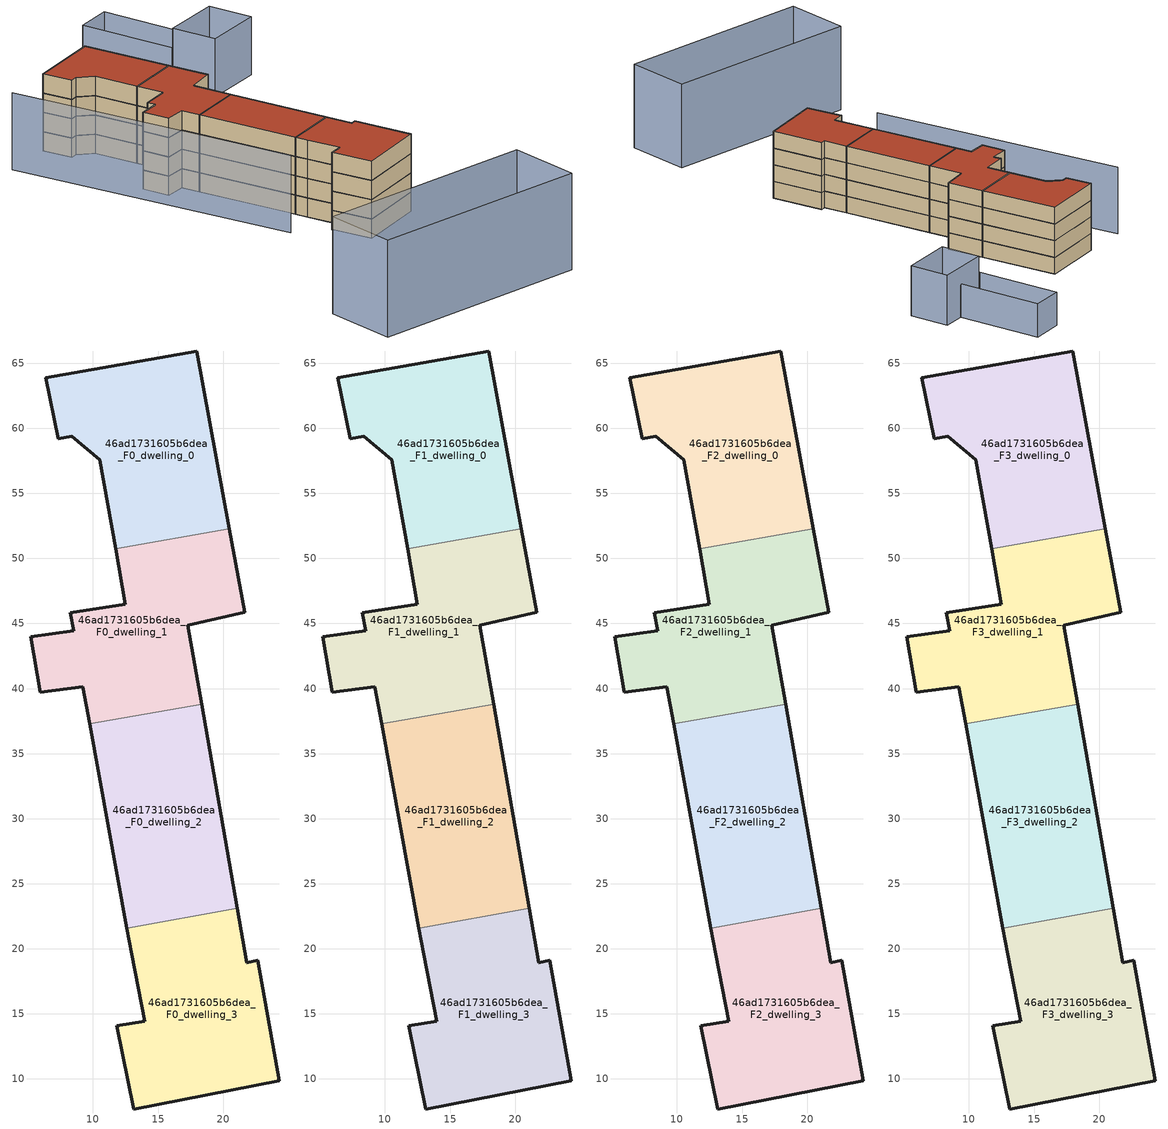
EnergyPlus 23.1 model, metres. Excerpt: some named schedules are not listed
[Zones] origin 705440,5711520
46ad1731605b6dea_F0_dwelling_0
 floor ground (EU_floor_Construction): 20.47,52.28 17.97,65.94 6.38,63.89 7.32,59.19 8.38,59.37 10.53,57.58 11.74,50.74 z0
 wall outside (EU_wall_Construction): 11.74,50.74 10.53,57.58 8.38,59.37 7.32,59.19 6.38,63.89 17.97,65.94 20.47,52.28 z0:3
 wall to 46ad1731605b6dea_F0_dwelling_1 (EU_wall_Construction): 20.47,52.28 11.74,50.74 z0:3
46ad1731605b6dea_F0_dwelling_1
 floor ground (EU_floor_Construction): 18.36,38.8 17.3,44.86 21.65,45.85 20.47,52.28 11.74,50.74 12.49,46.5 8.25,45.81 8.53,44.45 5.23,43.97 5.94,39.71 9.22,40.14 9.74,37.28 z0
 wall outside (EU_wall_Construction): 9.74,37.28 9.22,40.14 5.94,39.71 5.23,43.97 8.53,44.45 8.25,45.81 12.49,46.5 11.74,50.74 / 20.47,52.28 21.65,45.85 17.3,44.86 18.36,38.8 z0:3
 wall to 46ad1731605b6dea_F0_dwelling_2 (EU_wall_Construction): 18.36,38.8 9.74,37.28 z0:3
46ad1731605b6dea_F0_dwelling_2
 floor ground (EU_floor_Construction): 21.1,23.1 18.36,38.8 9.74,37.28 12.6,21.6 z0
 wall outside (EU_wall_Construction): 18.36,38.8 21.1,23.1 / 12.6,21.6 9.74,37.28 z0:3
 wall to 46ad1731605b6dea_F0_dwelling_3 (EU_wall_Construction): 21.1,23.1 12.6,21.6 z0:3
46ad1731605b6dea_F0_dwelling_3
 floor ground (EU_floor_Construction): 24.31,9.87 22.66,19.13 21.83,18.91 21.1,23.1 12.6,21.6 12.98,19.57 14,14.44 11.82,14.07 13.14,7.69 z0
 wall outside (EU_wall_Construction): 21.1,23.1 21.83,18.91 22.66,19.13 24.31,9.87 13.14,7.69 11.82,14.07 14,14.44 12.98,19.57 12.6,21.6 z0:3
46ad1731605b6dea_F1_dwelling_0
 floor to 46ad1731605b6dea_F0_dwelling_0 (EU_floor_Construction): 20.47,52.28 17.97,65.94 6.38,63.89 7.32,59.19 8.38,59.37 10.53,57.58 11.74,50.74 z3
 wall outside (EU_wall_Construction): 11.74,50.74 10.53,57.58 8.38,59.37 7.32,59.19 6.38,63.89 17.97,65.94 20.47,52.28 z3:6
 wall to 46ad1731605b6dea_F1_dwelling_1 (EU_wall_Construction): 20.47,52.28 11.74,50.74 z3:6
46ad1731605b6dea_F1_dwelling_1
 floor to 46ad1731605b6dea_F0_dwelling_1 (EU_floor_Construction): 18.36,38.8 17.3,44.86 21.65,45.85 20.47,52.28 11.74,50.74 12.49,46.5 8.25,45.81 8.53,44.45 5.23,43.97 5.94,39.71 9.22,40.14 9.74,37.28 z3
 wall outside (EU_wall_Construction): 9.74,37.28 9.22,40.14 5.94,39.71 5.23,43.97 8.53,44.45 8.25,45.81 12.49,46.5 11.74,50.74 / 20.47,52.28 21.65,45.85 17.3,44.86 18.36,38.8 z3:6
 wall to 46ad1731605b6dea_F1_dwelling_2 (EU_wall_Construction): 18.36,38.8 9.74,37.28 z3:6
46ad1731605b6dea_F1_dwelling_2
 floor to 46ad1731605b6dea_F0_dwelling_2 (EU_floor_Construction): 21.1,23.1 18.36,38.8 9.74,37.28 12.6,21.6 z3
 wall outside (EU_wall_Construction): 18.36,38.8 21.1,23.1 / 12.6,21.6 9.74,37.28 z3:6
 wall to 46ad1731605b6dea_F1_dwelling_3 (EU_wall_Construction): 21.1,23.1 12.6,21.6 z3:6
46ad1731605b6dea_F1_dwelling_3
 floor to 46ad1731605b6dea_F0_dwelling_3 (EU_floor_Construction): 24.3,9.87 22.66,19.13 21.83,18.91 21.1,23.1 12.6,21.6 12.98,19.57 14,14.44 11.82,14.07 13.14,7.69 z3
 wall outside (EU_wall_Construction): 21.1,23.1 21.83,18.91 22.66,19.13 24.31,9.87 13.14,7.69 11.82,14.07 14,14.44 12.98,19.57 12.6,21.6 z3:6
46ad1731605b6dea_F2_dwelling_0
 floor to 46ad1731605b6dea_F1_dwelling_0 (EU_floor_Construction): 20.47,52.28 17.97,65.94 6.38,63.89 7.32,59.19 8.38,59.37 10.53,57.58 11.74,50.74 z6
 wall outside (EU_wall_Construction): 11.74,50.74 10.53,57.58 8.38,59.37 7.32,59.19 6.38,63.89 17.97,65.94 20.47,52.28 z6:9
 wall to 46ad1731605b6dea_F2_dwelling_1 (EU_wall_Construction): 20.47,52.28 11.74,50.74 z6:9
46ad1731605b6dea_F2_dwelling_1
 floor to 46ad1731605b6dea_F1_dwelling_1 (EU_floor_Construction): 18.36,38.8 17.3,44.86 21.65,45.85 20.47,52.28 11.74,50.74 12.49,46.5 8.25,45.81 8.53,44.45 5.23,43.97 5.94,39.71 9.22,40.14 9.74,37.28 z6
 wall outside (EU_wall_Construction): 9.74,37.28 9.22,40.14 5.94,39.71 5.23,43.97 8.53,44.45 8.25,45.81 12.49,46.5 11.74,50.74 / 20.47,52.28 21.65,45.85 17.3,44.86 18.36,38.8 z6:9
 wall to 46ad1731605b6dea_F2_dwelling_2 (EU_wall_Construction): 18.36,38.8 9.74,37.28 z6:9
46ad1731605b6dea_F2_dwelling_2
 floor to 46ad1731605b6dea_F1_dwelling_2 (EU_floor_Construction): 21.1,23.1 18.36,38.8 9.74,37.28 12.6,21.6 z6
 wall outside (EU_wall_Construction): 18.36,38.8 21.1,23.1 / 12.6,21.6 9.74,37.28 z6:9
 wall to 46ad1731605b6dea_F2_dwelling_3 (EU_wall_Construction): 21.1,23.1 12.6,21.6 z6:9
46ad1731605b6dea_F2_dwelling_3
 floor to 46ad1731605b6dea_F1_dwelling_3 (EU_floor_Construction): 24.3,9.87 22.66,19.13 21.83,18.91 21.1,23.1 12.6,21.6 12.98,19.57 14,14.44 11.82,14.07 13.14,7.69 z6
 wall outside (EU_wall_Construction): 21.1,23.1 21.83,18.91 22.66,19.13 24.31,9.87 13.14,7.69 11.82,14.07 14,14.44 12.98,19.57 12.6,21.6 z6:9
46ad1731605b6dea_F3_dwelling_0
 floor to 46ad1731605b6dea_F2_dwelling_0 (EU_floor_Construction): 20.47,52.28 17.97,65.94 6.38,63.89 7.32,59.19 8.38,59.37 10.53,57.58 11.74,50.74 z9
 wall outside (EU_wall_Construction): 11.74,50.74 10.53,57.58 8.38,59.37 7.32,59.19 6.38,63.89 17.97,65.94 20.47,52.28 z9:12
 wall to 46ad1731605b6dea_F3_dwelling_1 (EU_wall_Construction): 20.47,52.28 11.74,50.74 z9:12
 roof outside (EU_roof_Construction): 17.97,65.94 20.47,52.28 11.74,50.74 10.53,57.58 8.38,59.37 7.32,59.19 6.38,63.89 z12
46ad1731605b6dea_F3_dwelling_1
 floor to 46ad1731605b6dea_F2_dwelling_1 (EU_floor_Construction): 18.36,38.8 17.3,44.86 21.65,45.85 20.47,52.28 11.74,50.74 12.49,46.5 8.25,45.81 8.53,44.45 5.23,43.97 5.94,39.71 9.22,40.14 9.74,37.28 z9
 wall outside (EU_wall_Construction): 9.74,37.28 9.22,40.14 5.94,39.71 5.23,43.97 8.53,44.45 8.25,45.81 12.49,46.5 11.74,50.74 / 20.47,52.28 21.65,45.85 17.3,44.86 18.36,38.8 z9:12
 wall to 46ad1731605b6dea_F3_dwelling_2 (EU_wall_Construction): 18.36,38.8 9.74,37.28 z9:12
 roof outside (EU_roof_Construction): 20.47,52.28 21.65,45.85 17.3,44.86 18.36,38.8 9.74,37.28 9.22,40.14 5.94,39.71 5.23,43.97 8.53,44.45 8.25,45.81 12.49,46.5 11.74,50.74 z12
46ad1731605b6dea_F3_dwelling_2
 floor to 46ad1731605b6dea_F2_dwelling_2 (EU_floor_Construction): 21.1,23.1 18.36,38.8 9.74,37.28 12.6,21.6 z9
 wall outside (EU_wall_Construction): 18.36,38.8 21.1,23.1 / 12.6,21.6 9.74,37.28 z9:12
 wall to 46ad1731605b6dea_F3_dwelling_3 (EU_wall_Construction): 21.1,23.1 12.6,21.6 z9:12
 roof outside (EU_roof_Construction): 18.36,38.8 21.1,23.1 12.6,21.6 9.74,37.28 z12
46ad1731605b6dea_F3_dwelling_3
 floor to 46ad1731605b6dea_F2_dwelling_3 (EU_floor_Construction): 24.3,9.87 22.66,19.13 21.83,18.91 21.1,23.1 12.6,21.6 12.98,19.57 14,14.44 11.82,14.07 13.14,7.69 z9
 wall outside (EU_wall_Construction): 21.1,23.1 21.83,18.91 22.66,19.13 24.31,9.87 13.14,7.69 11.82,14.07 14,14.44 12.98,19.57 12.6,21.6 z9:12
 roof outside (EU_roof_Construction): 21.1,23.1 21.83,18.91 22.66,19.13 24.31,9.87 13.14,7.69 11.82,14.07 14,14.44 12.98,19.57 12.6,21.6 z12
shading: 37.29,58.1 36.31,65.21 / 36.31,65.21 45.76,66.51 / 45.76,66.51 46.74,59.4 / 46.74,59.4 37.29,58.1 z0:9; 23.28,-21.32 -12.3,-17.37 / -12.3,-17.37 -11.02,-5.9 / -11.02,-5.9 24.56,-9.85 / 24.56,-9.85 23.28,-21.32 z0:15; -1.63,62.71 7.23,17.81 z0:12; 39.69,81.03 41.8,65.97 / 41.8,65.97 36.09,65.17 / 36.09,65.17 33.98,80.23 / 33.98,80.23 39.69,81.03 z0:6
[Building]
EU S2 Campaign: North Axis=0; Terrain=City; Solar Distribution=FullExterior
[Site:Location]
London: Latitude=51.5; Longitude=-0.5; Time Zone=0; Elevation=25
[SizingPeriod:WeatherFileDays]
AnnualSizingPeriod: Begin Month=1; Begin Day of Month=1; End Month=12; End Day of Month=31; Day of Week for Start Day=Monday; Use Weather File Daylight Saving Period=No; Use Weather File Rain and Snow Indicators=No
[MATERIAL]
EU_InternalMass_Material: Roughness=MediumRough; Thickness=0.1; Conductivity=1; Density=1800; Specific Heat=900; Thermal Absorptance=0.9; Solar Absorptance=0.7; Visible Absorptance=0.7
[MATERIAL:NOMASS] Roughness=MediumRough; Thermal Absorptance=0.9; Solar Absorptance=0.7; Visible Absorptance=0.7
Name | Thermal Resistance
EU_wall_NoMass | 3.06955
EU_roof_NoMass | 4.82358
EU_floor_NoMass | 3.75167
[CONSTRUCTION]
EU_wall_Construction: EU_wall_NoMass
EU_roof_Construction: EU_roof_NoMass
EU_floor_Construction: EU_floor_NoMass
EU_InternalMass_Construction: EU_InternalMass_Material
[ZONE] Type=1; Multiplier=1; Ceiling Height=autocalculate; Floor Area=autocalculate; Part of Total Floor Area=Yes
Name | Volume
46ad1731605b6dea_F0_dwelling_0 | 415.417
46ad1731605b6dea_F1_dwelling_0; 46ad1731605b6dea_F2_dwelling_0; 46ad1731605b6dea_F3_dwelling_0 | 415.418
46ad1731605b6dea_F0_dwelling_1 | 415.425
46ad1731605b6dea_F1_dwelling_1; 46ad1731605b6dea_F2_dwelling_1; 46ad1731605b6dea_F3_dwelling_1 | 415.422
46ad1731605b6dea_F0_dwelling_2; 46ad1731605b6dea_F1_dwelling_2; 46ad1731605b6dea_F2_dwelling_2; 46ad1731605b6dea_F3_dwelling_2 | 415.406
46ad1731605b6dea_F0_dwelling_3; 46ad1731605b6dea_F1_dwelling_3; 46ad1731605b6dea_F2_dwelling_3; 46ad1731605b6dea_F3_dwelling_3 | 415.412
[INTERNALMASS] Construction=EU_InternalMass_Construction
Name | Zone or ZoneList | Surface Area
46ad1731605b6dea_F0_dwelling_0_EU_InternalMass | 46ad1731605b6dea_F0_dwelling_0 | 138.473
46ad1731605b6dea_F0_dwelling_1_EU_InternalMass | 46ad1731605b6dea_F0_dwelling_1 | 138.475
46ad1731605b6dea_F0_dwelling_2_EU_InternalMass | 46ad1731605b6dea_F0_dwelling_2 | 138.469
46ad1731605b6dea_F0_dwelling_3_EU_InternalMass | 46ad1731605b6dea_F0_dwelling_3 | 138.471
46ad1731605b6dea_F1_dwelling_0_EU_InternalMass | 46ad1731605b6dea_F1_dwelling_0 | 138.473
46ad1731605b6dea_F1_dwelling_1_EU_InternalMass | 46ad1731605b6dea_F1_dwelling_1 | 138.475
46ad1731605b6dea_F1_dwelling_2_EU_InternalMass | 46ad1731605b6dea_F1_dwelling_2 | 138.469
46ad1731605b6dea_F1_dwelling_3_EU_InternalMass | 46ad1731605b6dea_F1_dwelling_3 | 138.471
46ad1731605b6dea_F2_dwelling_0_EU_InternalMass | 46ad1731605b6dea_F2_dwelling_0 | 138.473
46ad1731605b6dea_F2_dwelling_1_EU_InternalMass | 46ad1731605b6dea_F2_dwelling_1 | 138.475
46ad1731605b6dea_F2_dwelling_2_EU_InternalMass | 46ad1731605b6dea_F2_dwelling_2 | 138.469
46ad1731605b6dea_F2_dwelling_3_EU_InternalMass | 46ad1731605b6dea_F2_dwelling_3 | 138.471
46ad1731605b6dea_F3_dwelling_0_EU_InternalMass | 46ad1731605b6dea_F3_dwelling_0 | 138.473
46ad1731605b6dea_F3_dwelling_1_EU_InternalMass | 46ad1731605b6dea_F3_dwelling_1 | 138.475
46ad1731605b6dea_F3_dwelling_2_EU_InternalMass | 46ad1731605b6dea_F3_dwelling_2 | 138.469
46ad1731605b6dea_F3_dwelling_3_EU_InternalMass | 46ad1731605b6dea_F3_dwelling_3 | 138.471
[OTHEREQUIPMENT] Fuel Type=Electricity; Design Level Calculation Method=Watts/Area; Power per Zone Floor Area=1; Fraction Latent=0; Fraction Radiant=0; Fraction Lost=0; Carbon Dioxide Generation Rate=0; EndUse Subcategory=EU_Step8_InternalGains
Name | Zone or ZoneList or Space or SpaceList | Schedule
EU_Step8_InternalGain_46ad1731605b6dea_F0_dwelling_0_f000 | 46ad1731605b6dea_F0_dwelling_0 | EU_Step8_GainSchedule_46ad1731605b6dea_F0_dwelling_0_f000
EU_Step8_InternalGain_46ad1731605b6dea_F0_dwelling_1_f000 | 46ad1731605b6dea_F0_dwelling_1 | EU_Step8_GainSchedule_46ad1731605b6dea_F0_dwelling_1_f000
EU_Step8_InternalGain_46ad1731605b6dea_F0_dwelling_2_f000 | 46ad1731605b6dea_F0_dwelling_2 | EU_Step8_GainSchedule_46ad1731605b6dea_F0_dwelling_2_f000
EU_Step8_InternalGain_46ad1731605b6dea_F0_dwelling_3_f000 | 46ad1731605b6dea_F0_dwelling_3 | EU_Step8_GainSchedule_46ad1731605b6dea_F0_dwelling_3_f000
EU_Step8_InternalGain_46ad1731605b6dea_F1_dwelling_0_f000 | 46ad1731605b6dea_F1_dwelling_0 | EU_Step8_GainSchedule_46ad1731605b6dea_F1_dwelling_0_f000
EU_Step8_InternalGain_46ad1731605b6dea_F1_dwelling_1_f000 | 46ad1731605b6dea_F1_dwelling_1 | EU_Step8_GainSchedule_46ad1731605b6dea_F1_dwelling_1_f000
EU_Step8_InternalGain_46ad1731605b6dea_F1_dwelling_2_f000 | 46ad1731605b6dea_F1_dwelling_2 | EU_Step8_GainSchedule_46ad1731605b6dea_F1_dwelling_2_f000
EU_Step8_InternalGain_46ad1731605b6dea_F1_dwelling_3_f000 | 46ad1731605b6dea_F1_dwelling_3 | EU_Step8_GainSchedule_46ad1731605b6dea_F1_dwelling_3_f000
EU_Step8_InternalGain_46ad1731605b6dea_F2_dwelling_0_f000 | 46ad1731605b6dea_F2_dwelling_0 | EU_Step8_GainSchedule_46ad1731605b6dea_F2_dwelling_0_f000
EU_Step8_InternalGain_46ad1731605b6dea_F2_dwelling_1_f000 | 46ad1731605b6dea_F2_dwelling_1 | EU_Step8_GainSchedule_46ad1731605b6dea_F2_dwelling_1_f000
EU_Step8_InternalGain_46ad1731605b6dea_F2_dwelling_2_f000 | 46ad1731605b6dea_F2_dwelling_2 | EU_Step8_GainSchedule_46ad1731605b6dea_F2_dwelling_2_f000
EU_Step8_InternalGain_46ad1731605b6dea_F2_dwelling_3_f000 | 46ad1731605b6dea_F2_dwelling_3 | EU_Step8_GainSchedule_46ad1731605b6dea_F2_dwelling_3_f000
EU_Step8_InternalGain_46ad1731605b6dea_F3_dwelling_0_f000 | 46ad1731605b6dea_F3_dwelling_0 | EU_Step8_GainSchedule_46ad1731605b6dea_F3_dwelling_0_f000
EU_Step8_InternalGain_46ad1731605b6dea_F3_dwelling_1_f000 | 46ad1731605b6dea_F3_dwelling_1 | EU_Step8_GainSchedule_46ad1731605b6dea_F3_dwelling_1_f000
EU_Step8_InternalGain_46ad1731605b6dea_F3_dwelling_2_f000 | 46ad1731605b6dea_F3_dwelling_2 | EU_Step8_GainSchedule_46ad1731605b6dea_F3_dwelling_2_f000
EU_Step8_InternalGain_46ad1731605b6dea_F3_dwelling_3_f000 | 46ad1731605b6dea_F3_dwelling_3 | EU_Step8_GainSchedule_46ad1731605b6dea_F3_dwelling_3_f000
[ZONEVENTILATION:DESIGNFLOWRATE] Schedule=EU_AlwaysOn; Design Flow Rate Calculation Method=AirChanges/Hour; Air Changes per Hour=0.493607; Ventilation Type=Natural; Fan Pressure Rise=0; Fan Total Efficiency=1; Constant Term Coefficient=1; Temperature Term Coefficient=0; Velocity Term Coefficient=0; Velocity Squared Term Coefficient=0; Minimum Indoor Temperature=-100; Maximum Indoor Temperature=100; Delta Temperature=-100; Minimum Outdoor Temperature=-100; Maximum Outdoor Temperature=100; Maximum Wind Speed=40
Name | Zone or ZoneList or Space or SpaceList
EU_ConstantAir_46ad1731605b6dea_F0_dwelling_0 | 46ad1731605b6dea_F0_dwelling_0
EU_ConstantAir_46ad1731605b6dea_F0_dwelling_1 | 46ad1731605b6dea_F0_dwelling_1
EU_ConstantAir_46ad1731605b6dea_F0_dwelling_2 | 46ad1731605b6dea_F0_dwelling_2
EU_ConstantAir_46ad1731605b6dea_F0_dwelling_3 | 46ad1731605b6dea_F0_dwelling_3
EU_ConstantAir_46ad1731605b6dea_F1_dwelling_0 | 46ad1731605b6dea_F1_dwelling_0
EU_ConstantAir_46ad1731605b6dea_F1_dwelling_1 | 46ad1731605b6dea_F1_dwelling_1
EU_ConstantAir_46ad1731605b6dea_F1_dwelling_2 | 46ad1731605b6dea_F1_dwelling_2
EU_ConstantAir_46ad1731605b6dea_F1_dwelling_3 | 46ad1731605b6dea_F1_dwelling_3
EU_ConstantAir_46ad1731605b6dea_F2_dwelling_0 | 46ad1731605b6dea_F2_dwelling_0
EU_ConstantAir_46ad1731605b6dea_F2_dwelling_1 | 46ad1731605b6dea_F2_dwelling_1
EU_ConstantAir_46ad1731605b6dea_F2_dwelling_2 | 46ad1731605b6dea_F2_dwelling_2
EU_ConstantAir_46ad1731605b6dea_F2_dwelling_3 | 46ad1731605b6dea_F2_dwelling_3
EU_ConstantAir_46ad1731605b6dea_F3_dwelling_0 | 46ad1731605b6dea_F3_dwelling_0
EU_ConstantAir_46ad1731605b6dea_F3_dwelling_1 | 46ad1731605b6dea_F3_dwelling_1
EU_ConstantAir_46ad1731605b6dea_F3_dwelling_2 | 46ad1731605b6dea_F3_dwelling_2
EU_ConstantAir_46ad1731605b6dea_F3_dwelling_3 | 46ad1731605b6dea_F3_dwelling_3
[HVACTEMPLATE:THERMOSTAT] Constant Heating Setpoint=20; Constant Cooling Setpoint=50
EU_HeatOnly_46ad1731605b6dea_F0_dwelling_0; EU_HeatOnly_46ad1731605b6dea_F0_dwelling_1; EU_HeatOnly_46ad1731605b6dea_F0_dwelling_2; EU_HeatOnly_46ad1731605b6dea_F0_dwelling_3; EU_HeatOnly_46ad1731605b6dea_F1_dwelling_0; EU_HeatOnly_46ad1731605b6dea_F1_dwelling_1; EU_HeatOnly_46ad1731605b6dea_F1_dwelling_2; EU_HeatOnly_46ad1731605b6dea_F1_dwelling_3; EU_HeatOnly_46ad1731605b6dea_F2_dwelling_0; EU_HeatOnly_46ad1731605b6dea_F2_dwelling_1; EU_HeatOnly_46ad1731605b6dea_F2_dwelling_2; EU_HeatOnly_46ad1731605b6dea_F2_dwelling_3; EU_HeatOnly_46ad1731605b6dea_F3_dwelling_0; EU_HeatOnly_46ad1731605b6dea_F3_dwelling_1; EU_HeatOnly_46ad1731605b6dea_F3_dwelling_2; EU_HeatOnly_46ad1731605b6dea_F3_dwelling_3
[HVACTEMPLATE:ZONE:IDEALLOADSAIRSYSTEM] System Availability Schedule=EU_AlwaysOn; Maximum Heating Supply Air Temperature=50; Minimum Cooling Supply Air Temperature=13; Maximum Heating Supply Air Humidity Ratio=0.0156; Minimum Cooling Supply Air Humidity Ratio=0.0077; Heating Limit=NoLimit; Cooling Limit=NoLimit; Heating Availability Schedule=EU_AlwaysOn; Cooling Availability Schedule=EU_CoolingOff; Dehumidification Control Type=ConstantSensibleHeatRatio; Cooling Sensible Heat Ratio=0.7; Dehumidification Setpoint=60; Humidification Control Type=None; Humidification Setpoint=30; Outdoor Air Method=None; Outdoor Air Flow Rate per Person=0.00944; Outdoor Air Flow Rate per Zone Floor Area=0; Outdoor Air Flow Rate per Zone=0; Demand Controlled Ventilation Type=None; Outdoor Air Economizer Type=NoEconomizer; Heat Recovery Type=None; Sensible Heat Recovery Effectiveness=0.7; Latent Heat Recovery Effectiveness=0.65
Name | Template Thermostat
46ad1731605b6dea_F0_dwelling_0 | EU_HeatOnly_46ad1731605b6dea_F0_dwelling_0
46ad1731605b6dea_F0_dwelling_1 | EU_HeatOnly_46ad1731605b6dea_F0_dwelling_1
46ad1731605b6dea_F0_dwelling_2 | EU_HeatOnly_46ad1731605b6dea_F0_dwelling_2
46ad1731605b6dea_F0_dwelling_3 | EU_HeatOnly_46ad1731605b6dea_F0_dwelling_3
46ad1731605b6dea_F1_dwelling_0 | EU_HeatOnly_46ad1731605b6dea_F1_dwelling_0
46ad1731605b6dea_F1_dwelling_1 | EU_HeatOnly_46ad1731605b6dea_F1_dwelling_1
46ad1731605b6dea_F1_dwelling_2 | EU_HeatOnly_46ad1731605b6dea_F1_dwelling_2
46ad1731605b6dea_F1_dwelling_3 | EU_HeatOnly_46ad1731605b6dea_F1_dwelling_3
46ad1731605b6dea_F2_dwelling_0 | EU_HeatOnly_46ad1731605b6dea_F2_dwelling_0
46ad1731605b6dea_F2_dwelling_1 | EU_HeatOnly_46ad1731605b6dea_F2_dwelling_1
46ad1731605b6dea_F2_dwelling_2 | EU_HeatOnly_46ad1731605b6dea_F2_dwelling_2
46ad1731605b6dea_F2_dwelling_3 | EU_HeatOnly_46ad1731605b6dea_F2_dwelling_3
46ad1731605b6dea_F3_dwelling_0 | EU_HeatOnly_46ad1731605b6dea_F3_dwelling_0
46ad1731605b6dea_F3_dwelling_1 | EU_HeatOnly_46ad1731605b6dea_F3_dwelling_1
46ad1731605b6dea_F3_dwelling_2 | EU_HeatOnly_46ad1731605b6dea_F3_dwelling_2
46ad1731605b6dea_F3_dwelling_3 | EU_HeatOnly_46ad1731605b6dea_F3_dwelling_3
